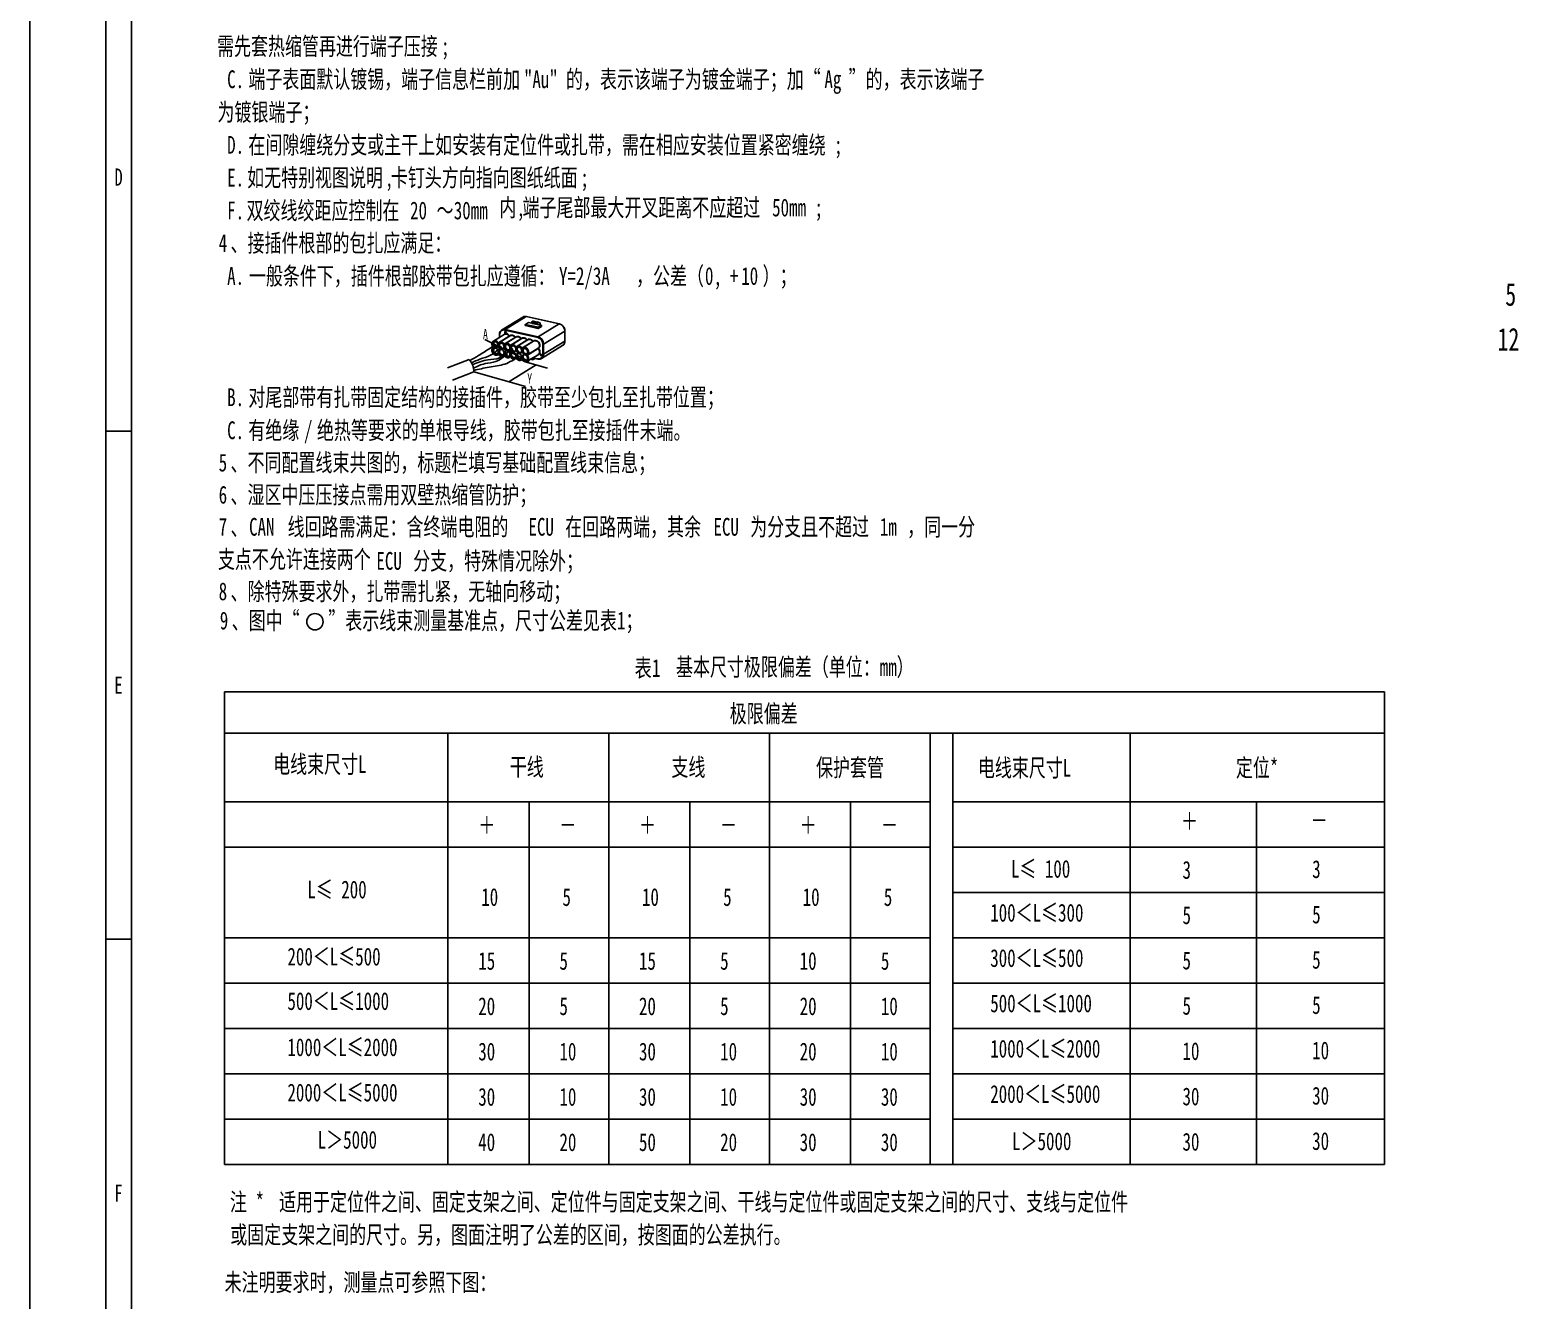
# Model space of a CAD drawing. Header units: inches. Extents: x 47316 to 59086, y 3141 to 11743.
# Drawn here: x 57302.6 to 57595.5, y 8488.2 to 8738.3 of the extents above; entities that cross this region are included whole.
import ezdxf

# ---------------------------------------------------------------- set-up
doc = ezdxf.new("R2010")
doc.units = ezdxf.units.IN
doc.header["$MEASUREMENT"] = 0
doc.styles.add('MtX_SimSun', font='')
doc.styles.get("Standard").update_dxf_attribs({"font": ''})
doc.styles.get('MtX_SimSun').set_extended_font_data('SimSun')
doc.styles.get('Standard').set_extended_font_data('SimSun')

msp = doc.modelspace()

# ---------------------------------------------------------------- hatches: boundary and pattern name
at = {"lineweight": -3}
h = msp.add_hatch(color=0, dxfattribs=at)
h.dxf.hatch_style = 2
h.paths.add_polyline_path([(57393.48, 8676.82), (57394.2, 8676.3), (57393.35, 8676.56)])
h = msp.add_hatch(color=0, dxfattribs=at)
h.dxf.hatch_style = 2
h.paths.add_polyline_path([(57399.7, 8673.75), (57398.85, 8674), (57399.57, 8673.49)])
h = msp.add_hatch(color=0, dxfattribs=at)
h.dxf.hatch_style = 2
h.paths.add_polyline_path([(57401.42, 8672.03), (57402.24, 8672.36), (57401.57, 8671.79)])
h = msp.add_hatch(color=0, dxfattribs=at)
h.dxf.hatch_style = 2
h.paths.add_polyline_path([(57397.51, 8669.62), (57396.85, 8669.03), (57397.67, 8669.38)])

# ---------------------------------------------------------------- linework, layer by layer
at = {"color": 0, "lineweight": -3}
for p, q in [((57302.57, 9079.31), (57302.57, 8238.31)), ((57322.57, 9059.31), (57322.57, 8259.31)), ((57317.57, 8759.31), (57317.57, 8259.31)), ((57395.44, 8679.2), (57399.6, 8681.77)), ((57396.12, 8679.3), (57400.29, 8681.87)), ((57399.6, 8681.77), (57399.72, 8681.83)), ((57399.72, 8681.83), (57399.84, 8681.87)), ((57399.84, 8681.87), (57399.98, 8681.9)), ((57399.98, 8681.9), (57400.13, 8681.9)), ((57400.13, 8681.9), (57400.28, 8681.89)), ((57400.7, 8680.68), (57400.13, 8680.33)), ((57400.73, 8680.68), (57400.16, 8680.33)), ((57400.28, 8681.89), (57400.33, 8681.88)), ((57400.29, 8681.87), (57406.77, 8680.41)), ((57400.33, 8681.88), (57406.81, 8680.42)), ((57401.4, 8680.53), (57400.73, 8680.68)), ((57401.4, 8680.54), (57400.74, 8680.69)), ((57401.4, 8680.52), (57401.39, 8680.8)), ((57401.41, 8680.84), (57401.61, 8680.96)), ((57401.43, 8680.51), (57401.41, 8680.79)), ((57402.42, 8680.56), (57401.41, 8680.79)), ((57402.43, 8680.28), (57401.43, 8680.51)), ((57401.44, 8680.85), (57401.63, 8680.97)), ((57402.44, 8680.62), (57401.44, 8680.85)), ((57401.63, 8680.97), (57401.86, 8680.91)), ((57401.64, 8680.97), (57401.87, 8680.92)), ((57401.8, 8680.88), (57401.86, 8680.91)), ((57402.35, 8680.76), (57401.8, 8680.88)), ((57402.34, 8680.76), (57401.83, 8680.88)), ((57401.88, 8680.91), (57401.87, 8680.92)), ((57401.88, 8680.91), (57402.12, 8680.81)), ((57401.9, 8680.86), (57401.92, 8680.86)), ((57401.9, 8680.86), (57401.9, 8680.86)), ((57402.38, 8680.79), (57402.34, 8680.76)), ((57402.4, 8680.79), (57402.35, 8680.76)), ((57402.4, 8680.79), (57402.64, 8680.74)), ((57402.41, 8680.79), (57402.65, 8680.74)), ((57402.42, 8680.56), (57402.43, 8680.28)), ((57402.64, 8680.74), (57402.44, 8680.62)), ((57402.67, 8680.69), (57402.48, 8680.57)), ((57402.48, 8680.57), (57402.49, 8680.29)), ((57406.77, 8680.41), (57402.6, 8677.85)), ((57403.01, 8680.59), (57402.65, 8680.74)), ((57402.65, 8680.74), (57402.65, 8680.74)), ((57403.03, 8680.54), (57402.67, 8680.69)), ((57403.03, 8680.38), (57403.03, 8680.54)), ((57403.03, 8680.39), (57403.04, 8680.54)), ((57406.81, 8680.42), (57406.95, 8680.38)), ((57395.94, 8678.34), (57393.82, 8677.02)), ((57396.92, 8678.01), (57394.8, 8676.7)), ((57397.1, 8678.07), (57394.98, 8676.76)), ((57395, 8678.34), (57394.99, 8677.75)), ((57395, 8678.34), (57395.01, 8678.49)), ((57395.01, 8678.49), (57395.03, 8678.64)), ((57395.03, 8678.64), (57395.08, 8678.78)), ((57395.04, 8678.31), (57395.04, 8677.78)), ((57395.08, 8678.78), (57395.15, 8678.91)), ((57395.15, 8678.91), (57395.23, 8679.02)), ((57395.23, 8679.02), (57395.32, 8679.12)), ((57395.32, 8679.12), (57395.43, 8679.2)), ((57395.43, 8679.2), (57395.44, 8679.2)), ((57398.08, 8677.75), (57395.96, 8676.44)), ((57396.08, 8678.89), (57396.05, 8678.85)), ((57396.05, 8678.85), (57396.05, 8678.8)), ((57396.05, 8678.8), (57396.08, 8678.84)), ((57396.07, 8678.82), (57396.05, 8678.8)), ((57396.07, 8678.82), (57396.08, 8678.83)), ((57402.56, 8677.74), (57396.08, 8679.19)), ((57396.11, 8678.9), (57396.08, 8678.89)), ((57396.11, 8678.88), (57396.08, 8678.89)), ((57396.08, 8678.84), (57396.08, 8678.61)), ((57396.08, 8678.61), (57396.11, 8678.6)), ((57396.14, 8678.89), (57396.11, 8678.9)), ((57396.14, 8678.89), (57396.11, 8678.88)), ((57396.11, 8678.6), (57396.11, 8678.88)), ((57396.14, 8678.61), (57396.11, 8678.6)), ((57402.6, 8677.85), (57396.12, 8679.3)), ((57398.26, 8677.81), (57396.13, 8676.5)), ((57396.14, 8678.61), (57396.14, 8678.89)), ((57396.17, 8678.82), (57396.16, 8678.8)), ((57396.16, 8678.8), (57396.19, 8678.8)), ((57396.31, 8678.73), (57396.16, 8678.62)), ((57396.16, 8678.62), (57396.16, 8678.59)), ((57396.16, 8678.59), (57396.35, 8678.55)), ((57396.19, 8678.84), (57396.17, 8678.82)), ((57396.21, 8678.86), (57396.19, 8678.84)), ((57396.21, 8678.85), (57396.19, 8678.84)), ((57396.19, 8678.8), (57396.2, 8678.81)), ((57396.21, 8678.81), (57396.19, 8678.8)), ((57396.2, 8678.81), (57396.22, 8678.82)), ((57396.2, 8678.61), (57396.33, 8678.71)), ((57396.22, 8678.62), (57396.2, 8678.61)), ((57396.35, 8678.58), (57396.2, 8678.61)), ((57396.23, 8678.87), (57396.21, 8678.86)), ((57396.23, 8678.87), (57396.21, 8678.85)), ((57396.25, 8678.85), (57396.21, 8678.85)), ((57396.21, 8678.81), (57396.22, 8678.82)), ((57396.22, 8678.82), (57396.24, 8678.82)), ((57396.22, 8678.62), (57396.36, 8678.72)), ((57396.37, 8678.59), (57396.22, 8678.62)), ((57396.27, 8678.86), (57396.23, 8678.87)), ((57396.24, 8678.82), (57396.26, 8678.82)), ((57396.27, 8678.86), (57396.25, 8678.85)), ((57396.27, 8678.84), (57396.25, 8678.85)), ((57396.26, 8678.82), (57396.29, 8678.8)), ((57396.29, 8678.86), (57396.27, 8678.86)), ((57396.29, 8678.86), (57396.27, 8678.84)), ((57396.3, 8678.83), (57396.27, 8678.84)), ((57396.33, 8678.84), (57396.29, 8678.86)), ((57396.29, 8678.8), (57396.31, 8678.79)), ((57396.33, 8678.84), (57396.3, 8678.83)), ((57396.32, 8678.81), (57396.3, 8678.83)), ((57396.31, 8678.79), (57396.32, 8678.77)), ((57396.32, 8678.76), (57396.31, 8678.73)), ((57396.35, 8678.83), (57396.32, 8678.81)), ((57396.35, 8678.79), (57396.32, 8678.81)), ((57396.32, 8678.77), (57396.32, 8678.76)), ((57396.35, 8678.83), (57396.33, 8678.84)), ((57396.33, 8678.71), (57396.34, 8678.73)), ((57396.36, 8678.72), (57396.33, 8678.71)), ((57396.34, 8678.73), (57396.35, 8678.75)), ((57396.37, 8678.74), (57396.34, 8678.73)), ((57396.37, 8678.8), (57396.35, 8678.83)), ((57396.37, 8678.8), (57396.35, 8678.79)), ((57396.35, 8678.76), (57396.35, 8678.79)), ((57396.37, 8678.77), (57396.35, 8678.76)), ((57396.35, 8678.75), (57396.35, 8678.76)), ((57396.37, 8678.76), (57396.35, 8678.75)), ((57396.37, 8678.59), (57396.35, 8678.58)), ((57396.35, 8678.55), (57396.35, 8678.58)), ((57396.37, 8678.56), (57396.35, 8678.55)), ((57396.36, 8678.72), (57396.37, 8678.74)), ((57396.37, 8678.77), (57396.37, 8678.8)), ((57396.37, 8678.76), (57396.37, 8678.77)), ((57396.37, 8678.74), (57396.37, 8678.76)), ((57396.37, 8678.56), (57396.37, 8678.59)), ((57399.24, 8677.49), (57397.11, 8676.18)), ((57399.42, 8677.55), (57397.29, 8676.24)), ((57400.1, 8680.28), (57400.1, 8680.1)), ((57400.13, 8680.26), (57400.13, 8680.08)), ((57400.13, 8680.26), (57402.58, 8679.71)), ((57400.13, 8680.08), (57402.58, 8679.53)), ((57400.16, 8680.33), (57402.61, 8679.78)), ((57402.53, 8680.31), (57402.49, 8680.29)), ((57403.22, 8680.16), (57402.53, 8680.31)), ((57403.23, 8680.16), (57402.55, 8680.31)), ((57402.58, 8679.71), (57402.58, 8679.53)), ((57402.61, 8679.78), (57403.22, 8680.16)), ((57402.66, 8679.72), (57403.27, 8680.09)), ((57402.66, 8679.54), (57403.27, 8679.91)), ((57402.66, 8679.72), (57402.66, 8679.54)), ((57403.03, 8680.38), (57402.82, 8680.25)), ((57403.28, 8680.1), (57403.27, 8679.92)), ((57403.27, 8680.09), (57403.27, 8679.91)), ((57403.71, 8676.4), (57407.87, 8678.97)), ((57406.95, 8680.38), (57407.1, 8680.31)), ((57407.1, 8680.31), (57407.25, 8680.22)), ((57407.25, 8680.22), (57407.39, 8680.11)), ((57407.39, 8680.11), (57407.51, 8679.99)), ((57407.51, 8679.99), (57407.62, 8679.85)), ((57407.62, 8679.85), (57407.72, 8679.69)), ((57407.72, 8679.69), (57407.79, 8679.53)), ((57407.79, 8679.53), (57407.85, 8679.36)), ((57407.85, 8679.36), (57407.88, 8679.19)), ((57407.87, 8678.97), (57407.86, 8677)), ((57407.88, 8679.19), (57407.89, 8679.03)), ((57407.89, 8679.03), (57407.89, 8679)), ((57407.89, 8679), (57407.89, 8677.03)), ((57392.12, 8677.33), (57400.85, 8673.01)), ((57393.53, 8675.32), (57393.52, 8675.19)), ((57393.52, 8675.19), (57393.54, 8675.05)), ((57393.54, 8676.6), (57393.53, 8676.47)), ((57393.53, 8676.47), (57393.54, 8676.34)), ((57393.55, 8675.42), (57393.53, 8675.32)), ((57393.57, 8676.7), (57393.54, 8676.6)), ((57393.54, 8676.34), (57393.57, 8676.21)), ((57393.54, 8675.05), (57393.57, 8674.92)), ((57393.6, 8675.53), (57393.55, 8675.42)), ((57393.61, 8676.81), (57393.57, 8676.7)), ((57393.57, 8676.21), (57393.61, 8676.08)), ((57393.57, 8674.92), (57393.62, 8674.79)), ((57393.65, 8675.62), (57393.6, 8675.53)), ((57393.67, 8676.89), (57393.61, 8676.81)), ((57393.61, 8676.08), (57393.68, 8675.95)), ((57393.62, 8674.79), (57393.69, 8674.67)), ((57393.71, 8675.69), (57393.65, 8675.62)), ((57393.73, 8676.96), (57393.67, 8676.89)), ((57393.68, 8675.95), (57393.7, 8675.93)), ((57393.69, 8674.67), (57393.78, 8674.56)), ((57393.78, 8675.75), (57393.71, 8675.69)), ((57393.82, 8677.02), (57393.73, 8676.96)), ((57393.77, 8675.83), (57393.79, 8675.8)), ((57393.79, 8675.77), (57393.78, 8675.75)), ((57393.78, 8675.75), (57393.78, 8675.75)), ((57393.78, 8674.56), (57393.88, 8674.47)), ((57393.79, 8675.8), (57393.79, 8675.77)), ((57394.87, 8676.68), (57394.87, 8676.68)), ((57396.03, 8676.42), (57396.03, 8676.42)), ((57397.19, 8676.16), (57397.19, 8676.16)), ((57400.4, 8677.23), (57398.27, 8675.92)), ((57398.35, 8675.9), (57398.34, 8675.9)), ((57400.58, 8677.29), (57398.45, 8675.98)), ((57401.56, 8676.97), (57399.43, 8675.66)), ((57399.51, 8675.64), (57399.5, 8675.64)), ((57399.61, 8675.72), (57399.59, 8675.71)), ((57401.74, 8677.03), (57399.61, 8675.72)), ((57402.64, 8675.63), (57400.51, 8674.32)), ((57402.64, 8675.55), (57400.51, 8674.24)), ((57403.26, 8673.59), (57407.43, 8676.15)), ((57403.57, 8674.43), (57403.58, 8676.39)), ((57407.86, 8677), (57403.7, 8674.44)), ((57403.7, 8674.44), (57403.71, 8676.4)), ((57407.43, 8676.15), (57407.54, 8676.23)), ((57407.54, 8676.23), (57407.64, 8676.33)), ((57407.64, 8676.33), (57407.72, 8676.44)), ((57407.72, 8676.44), (57407.79, 8676.57)), ((57407.79, 8676.57), (57407.84, 8676.7)), ((57407.84, 8676.7), (57407.87, 8676.85)), ((57407.87, 8676.85), (57407.89, 8677.01)), ((57407.89, 8677.01), (57407.89, 8677.03)), ((57384.81, 8671.77), (57389.03, 8673.42)), ((57393.88, 8674.47), (57393.98, 8674.39)), ((57393.98, 8674.39), (57394.08, 8674.34)), ((57394.08, 8674.34), (57394.19, 8674.29)), ((57394.19, 8674.29), (57394.3, 8674.27)), ((57394.3, 8674.27), (57394.42, 8674.27)), ((57394.42, 8674.27), (57394.52, 8674.28)), ((57394.52, 8674.28), (57394.61, 8674.32)), ((57394.61, 8674.32), (57394.68, 8674.35)), ((57394.82, 8674.44), (57394.68, 8674.35)), ((57394.8, 8674.44), (57394.78, 8674.43)), ((57394.81, 8674.44), (57394.79, 8674.44)), ((57394.79, 8674.44), (57394.79, 8674.44)), ((57394.82, 8674.44), (57394.81, 8674.44)), ((57394.85, 8674.41), (57394.82, 8674.44)), ((57394.89, 8674.36), (57394.85, 8674.41)), ((57394.98, 8674.25), (57394.89, 8674.36)), ((57395.09, 8674.16), (57394.98, 8674.25)), ((57395.21, 8674.09), (57395.09, 8674.16)), ((57395.31, 8674.05), (57395.21, 8674.09)), ((57395.42, 8674.02), (57395.31, 8674.05)), ((57395.54, 8674.01), (57395.42, 8674.02)), ((57395.65, 8674.02), (57395.54, 8674.01)), ((57395.76, 8674.05), (57395.65, 8674.02)), ((57395.84, 8674.09), (57395.76, 8674.05)), ((57395.98, 8674.18), (57395.84, 8674.09)), ((57395.96, 8674.18), (57395.94, 8674.17)), ((57395.96, 8674.18), (57395.95, 8674.18)), ((57395.95, 8674.18), (57395.95, 8674.18)), ((57395.98, 8674.18), (57395.96, 8674.18)), ((57396.01, 8674.15), (57395.98, 8674.18)), ((57396.05, 8674.1), (57396.01, 8674.15)), ((57396.14, 8673.99), (57396.05, 8674.1)), ((57396.25, 8673.9), (57396.14, 8673.99)), ((57396.37, 8673.83), (57396.25, 8673.9)), ((57396.47, 8673.79), (57396.37, 8673.83)), ((57396.58, 8673.76), (57396.47, 8673.79)), ((57396.69, 8673.75), (57396.58, 8673.76)), ((57396.8, 8673.76), (57396.69, 8673.75)), ((57396.91, 8673.79), (57396.8, 8673.76)), ((57402.25, 8672.35), (57396.85, 8669.03)), ((57397, 8673.83), (57396.91, 8673.79)), ((57397.14, 8673.92), (57397, 8673.83)), ((57397.12, 8673.92), (57397.1, 8673.91)), ((57397.12, 8673.92), (57397.11, 8673.92)), ((57397.11, 8673.92), (57397.11, 8673.92)), ((57397.14, 8673.92), (57397.12, 8673.92)), ((57397.17, 8673.89), (57397.14, 8673.92)), ((57397.21, 8673.84), (57397.17, 8673.89)), ((57397.3, 8673.73), (57397.21, 8673.84)), ((57397.41, 8673.64), (57397.3, 8673.73)), ((57397.53, 8673.57), (57397.41, 8673.64)), ((57397.63, 8673.53), (57397.53, 8673.57)), ((57397.74, 8673.5), (57397.63, 8673.53)), ((57397.85, 8673.49), (57397.74, 8673.5)), ((57397.96, 8673.5), (57397.85, 8673.49)), ((57398.07, 8673.53), (57397.96, 8673.5)), ((57398.16, 8673.57), (57398.07, 8673.53)), ((57398.3, 8673.66), (57398.16, 8673.57)), ((57398.28, 8673.66), (57398.26, 8673.65)), ((57398.28, 8673.66), (57398.27, 8673.66)), ((57398.27, 8673.66), (57398.27, 8673.66)), ((57398.3, 8673.66), (57398.28, 8673.66)), ((57398.33, 8673.63), (57398.3, 8673.66)), ((57398.36, 8673.58), (57398.33, 8673.63)), ((57398.46, 8673.47), (57398.36, 8673.58)), ((57398.57, 8673.38), (57398.46, 8673.47)), ((57398.69, 8673.31), (57398.57, 8673.38)), ((57398.79, 8673.27), (57398.69, 8673.31)), ((57398.9, 8673.24), (57398.79, 8673.27)), ((57399.01, 8673.23), (57398.9, 8673.24)), ((57399.12, 8673.24), (57399.01, 8673.23)), ((57399.23, 8673.27), (57399.12, 8673.24)), ((57399.32, 8673.31), (57399.23, 8673.27)), ((57399.46, 8673.4), (57399.32, 8673.31)), ((57399.44, 8673.4), (57399.42, 8673.39)), ((57399.44, 8673.4), (57399.43, 8673.4)), ((57399.43, 8673.4), (57399.43, 8673.4)), ((57399.46, 8673.39), (57399.44, 8673.4)), ((57399.49, 8673.37), (57399.46, 8673.39)), ((57399.51, 8673.35), (57399.49, 8673.37)), ((57399.59, 8673.24), (57399.51, 8673.35)), ((57399.7, 8673.15), (57399.59, 8673.24)), ((57399.81, 8673.07), (57399.7, 8673.15)), ((57399.93, 8673.01), (57399.81, 8673.07)), ((57400.05, 8672.98), (57399.93, 8673.01)), ((57400.05, 8672.98), (57404.44, 8671.73)), ((57400.17, 8672.97), (57400.05, 8672.98)), ((57400.27, 8672.97), (57400.17, 8672.97)), ((57400.38, 8673), (57400.27, 8672.97)), ((57400.48, 8673.05), (57400.38, 8673)), ((57402.61, 8674.36), (57400.48, 8673.05)), ((57401.28, 8673.54), (57401.28, 8673.48)), ((57401.29, 8673.48), (57401.28, 8673.48)), ((57401.28, 8673.48), (57401.28, 8673.48)), ((57401.28, 8673.48), (57401.28, 8673.48)), ((57401.28, 8673.48), (57401.28, 8673.48)), ((57401.32, 8673.48), (57401.29, 8673.48)), ((57401.32, 8673.57), (57401.32, 8673.48)), ((57401.32, 8673.48), (57401.53, 8673.43)), ((57401.32, 8673.44), (57401.32, 8673.48)), ((57401.32, 8673.43), (57401.32, 8673.44)), ((57401.33, 8673.43), (57401.32, 8673.43)), ((57401.32, 8673.43), (57401.32, 8673.43)), ((57401.33, 8673.43), (57401.58, 8673.37)), ((57401.53, 8673.43), (57401.53, 8673.63)), ((57401.53, 8673.43), (57401.54, 8673.4)), ((57401.56, 8673.42), (57401.53, 8673.43)), ((57401.54, 8673.4), (57401.56, 8673.38)), ((57401.6, 8673.41), (57401.56, 8673.42)), ((57401.56, 8673.38), (57401.58, 8673.37)), ((57401.64, 8673.41), (57401.6, 8673.41)), ((57402.01, 8673.61), (57401.63, 8673.38)), ((57401.65, 8673.42), (57401.64, 8673.41)), ((57401.65, 8673.64), (57401.71, 8673.67)), ((57401.65, 8673.42), (57401.65, 8673.64)), ((57401.98, 8673.61), (57401.65, 8673.42)), ((57401.66, 8673.74), (57402.54, 8673.54)), ((57401.69, 8673.68), (57402.56, 8673.48)), ((57402.56, 8673.48), (57402.7, 8673.46)), ((57402.7, 8673.46), (57402.86, 8673.46)), ((57402.86, 8673.46), (57403, 8673.48)), ((57403, 8673.48), (57403.13, 8673.52)), ((57403.14, 8674.43), (57403.11, 8674.39)), ((57403.11, 8674.39), (57403.11, 8674.34)), ((57403.11, 8674.34), (57403.14, 8674.38)), ((57403.13, 8674.36), (57403.11, 8674.34)), ((57403.13, 8674.36), (57403.14, 8674.37)), ((57403.13, 8673.52), (57403.24, 8673.57)), ((57403.17, 8674.44), (57403.14, 8674.43)), ((57403.18, 8674.42), (57403.14, 8674.43)), ((57403.14, 8674.38), (57403.14, 8674.15)), ((57403.14, 8674.15), (57403.17, 8674.14)), ((57403.2, 8674.43), (57403.17, 8674.44)), ((57403.17, 8674.14), (57403.18, 8674.42)), ((57403.2, 8674.15), (57403.17, 8674.14)), ((57403.2, 8674.43), (57403.18, 8674.42)), ((57403.2, 8674.15), (57403.2, 8674.43)), ((57403.24, 8673.57), (57403.26, 8673.59)), ((57389.98, 8670.98), (57385.76, 8669.33)), ((57389.98, 8670.98), (57400.12, 8668.1)), ((57322.57, 8659.31), (57317.57, 8659.31)), ((57569.21, 8607.97), (57340.89, 8607.97)), ((57340.89, 8607.97), (57340.89, 8514.96)), ((57569.21, 8514.96), (57569.21, 8607.97)), ((57340.89, 8599.85), (57519.12, 8599.85)), ((57384.88, 8514.96), (57384.88, 8599.85)), ((57416.51, 8514.96), (57416.51, 8599.85)), ((57448.14, 8514.96), (57448.14, 8599.85)), ((57479.77, 8514.96), (57479.77, 8599.85)), ((57484.25, 8599.85), (57484.25, 8514.96)), ((57519.12, 8514.96), (57519.12, 8599.85)), ((57519.12, 8599.85), (57569.21, 8599.85)), ((57340.89, 8586.32), (57479.77, 8586.32)), ((57400.86, 8586.32), (57400.86, 8514.96)), ((57432.49, 8586.32), (57432.49, 8514.96)), ((57464.12, 8586.32), (57464.12, 8514.96)), ((57484.25, 8586.32), (57569.21, 8586.32)), ((57544.01, 8586.32), (57544.01, 8514.96)), ((57340.89, 8577.4), (57479.77, 8577.4)), ((57484.25, 8577.4), (57569.21, 8577.4)), ((57484.25, 8568.48), (57569.21, 8568.48)), ((57322.57, 8559.31), (57317.57, 8559.31)), ((57340.89, 8559.56), (57479.77, 8559.56)), ((57484.25, 8559.56), (57569.21, 8559.56)), ((57340.89, 8550.64), (57479.77, 8550.64)), ((57484.25, 8550.64), (57569.21, 8550.64)), ((57340.89, 8541.72), (57479.77, 8541.72)), ((57484.25, 8541.72), (57569.21, 8541.72)), ((57340.89, 8532.8), (57479.77, 8532.8)), ((57484.25, 8532.8), (57569.21, 8532.8)), ((57340.89, 8523.88), (57479.77, 8523.88)), ((57484.25, 8523.88), (57569.21, 8523.88)), ((57340.89, 8514.96), (57569.21, 8514.96))]:
    msp.add_line(p, q, dxfattribs=at)
msp.add_circle((57358.7, 8621.8), 1.61, dxfattribs=at)
for centre, radius, start, end in [((57400.73, 8680.63), 0.06, 77.3398, 121.6329), ((57401.44, 8680.8), 0.045, 121.6295, 182.5609), ((57401.63, 8680.92), 0.045, 77.3408, 121.6329), ((57401.81, 8680.79), 0.0846, 77.8028, 95.4351), ((57402.33, 8680.75), 0.0128, 28.1467, 68.043), ((57402.4, 8680.75), 0.045, 77.3391, 121.6329), ((57402.99, 8680.54), 0.045, 359.7235, 66.5659), ((57400.16, 8680.28), 0.06, 121.6329, 179.7235), ((57403.22, 8680.1), 0.06, 359.7235, 77.3391), ((57394.54, 8676.49), 1.02, 213.7071, 220.6121), ((57395.27, 8676.29), 0.558, 121.6507, 135.6047), ((57396.43, 8676.03), 0.558, 121.6507, 135.6047), ((57397.59, 8675.77), 0.558, 121.6507, 135.6047), ((57398.75, 8675.51), 0.558, 121.6507, 135.6047), ((57399.91, 8675.25), 0.56, 124.9232, 135.5891), ((57386.5, 8671.03), 3.48, 359.2553, 43.4381), ((57401.34, 8673.48), 0.0602, 179.7018, 257.3656), ((57401.6, 8673.44), 0.0712, 256.4142, 301.0924), ((57401.68, 8673.66), 0.0184, 71.7983, 111.3566)]:
    msp.add_arc(centre, radius, start, end, dxfattribs=at)
for centre, major_axis, ratio, start_param, end_param in [((57400.28, 8680.67), (0.68, -1.1), 0.798879, 2.479583, 3.141668), ((57400.29, 8681.7), (0.039, 0.176), 0.474432, 0, 0.433465), ((57400.73, 8680.63), (-0.0315, 0.0511), 0.798879, 5.621176, 6.283261), ((57400.73, 8680.63), (0.0131, 0.0586), 0.474432, 0.000118, 0.433465), ((57401.44, 8680.8), (0.045, 0.002), 0.437959, 3.141593, 4.156456), ((57401.45, 8680.52), (-0.045, 0.0001), 0.370411, 0.016104, 1.032687), ((57401.44, 8680.8), (0.0236, -0.0383), 0.798879, 2.479583, 3.141593), ((57401.44, 8680.8), (0.0099, 0.0439), 0.474432, 0.433465, 2.091528), ((57401.63, 8680.92), (0.0236, -0.0383), 0.798879, 2.479583, 3.141668), ((57401.63, 8680.92), (-0.0099, -0.0439), 0.474432, 3.32729, 3.575058), ((57401.63, 8680.92), (-0.0099, -0.0439), 0.474432, 3.141654, 3.264998), ((57401.86, 8680.87), (-0.0099, -0.0439), 0.474432, 3.141654, 3.575058), ((57401.86, 8680.87), (0.0236, -0.0383), 0.798879, 0.908787, 2.479583), ((57401.86, 8680.87), (-0.0179, -0.0413), 0.876721, 1.736241, 3.141708), ((57402.4, 8680.75), (-0.0236, 0.0383), 0.798879, 5.621176, 6.283261), ((57402.4, 8680.75), (0.0099, 0.0439), 0.474432, 6.283185, 6.716651), ((57402.44, 8680.58), (0.0099, 0.0439), 0.474432, 0.433465, 2.091528), ((57402.44, 8680.58), (-0.045, -0.002), 0.437959, 1.014863, 2.58566), ((57402.44, 8680.58), (-0.0236, 0.0383), 0.798879, 4.05038, 5.621176), ((57402.64, 8680.7), (-0.0236, 0.0383), 0.798879, 4.05038, 5.621176), ((57402.64, 8680.7), (0.0099, 0.0439), 0.474432, 0, 0.157658), ((57402.64, 8680.7), (0.0099, 0.0439), 0.474432, 0.21995, 0.433465), ((57402.64, 8680.7), (0.0179, 0.0413), 0.876721, 4.877833, 6.2833), ((57402.99, 8680.54), (0.0179, 0.0413), 0.876721, 4.877833, 6.283328), ((57402.99, 8680.54), (0.045, -0.0002), 0.369739, 5.747284, 6.283185), ((57406.77, 8680.25), (-0.039, -0.176), 0.474432, 3.141593, 3.575058), ((57406.76, 8679.21), (0.68, -1.1), 0.798879, 0.908787, 2.479583), ((57395.09, 8678.34), (-0.09, 0.0004), 0.369739, 0, 1.034895), ((57396.07, 8678.08), (0.63, -1.02), 0.798879, 2.479583, 4.05038), ((57396.12, 8678.11), (0.68, -1.1), 0.798879, 2.479583, 3.141668), ((57396.41, 8677.65), (-0.468, 0.76), 0.798879, 4.763533, 6.651951), ((57396.38, 8677.63), (-0.437, 0.709), 0.798879, 4.763533, 6.283214), ((57396.12, 8679.22), (0.0197, 0.0878), 0.474432, 0.433465, 2.004262), ((57396.96, 8678.04), (-0.0498, -0.0335), 0.030749, 0.644739, 2.215535), ((57396.96, 8678.04), (-0.0315, 0.0511), 0.798879, 1.621941, 2.370486), ((57397.57, 8677.38), (-0.468, 0.76), 0.798879, 4.763533, 6.478819), ((57396.96, 8678.04), (0.0428, -0.042), 0.590018, 0.605431, 1.42547), ((57397.54, 8677.37), (-0.437, 0.709), 0.798879, 4.763533, 6.283294), ((57398.12, 8677.78), (-0.0498, -0.0335), 0.030749, 0.644739, 2.215535), ((57398.12, 8677.78), (-0.0315, 0.0511), 0.798879, 1.621941, 2.370486), ((57398.73, 8677.12), (-0.468, 0.76), 0.798879, 4.763533, 6.478819), ((57398.12, 8677.78), (0.0428, -0.042), 0.590018, 0.605431, 1.42547), ((57398.7, 8677.11), (-0.437, 0.709), 0.798879, 4.763533, 6.283294), ((57399.28, 8677.52), (-0.0498, -0.0335), 0.030749, 0.644739, 2.215535), ((57399.28, 8677.52), (-0.0315, 0.0511), 0.798879, 1.621941, 2.370486), ((57399.89, 8676.86), (-0.468, 0.76), 0.798879, 4.763533, 6.478819), ((57399.28, 8677.52), (0.0428, -0.042), 0.590018, 0.605431, 1.42547), ((57399.86, 8676.85), (-0.437, 0.709), 0.798879, 4.763533, 6.283294), ((57400.16, 8680.28), (-0.06, 0.0003), 0.369739, 0, 1.034895), ((57400.16, 8680.1), (-0.06, 0.0003), 0.369739, 0, 1.034895), ((57400.16, 8680.28), (-0.0315, 0.0511), 0.798879, 5.621176, 6.283035), ((57400.16, 8680.28), (-0.0131, -0.0586), 0.474432, 3.575058, 5.145854), ((57401.05, 8676.6), (-0.468, 0.76), 0.798879, 4.763533, 6.478819), ((57401.02, 8676.58), (-0.437, 0.709), 0.798879, 4.763533, 6.283294), ((57402.45, 8680.29), (0.045, -0.0001), 0.370411, 4.17428, 5.745076), ((57402.53, 8680.25), (0.0131, 0.0586), 0.474432, 0, 0.433465), ((57402.6, 8677.77), (0.0197, 0.0878), 0.474432, 0.433465, 2.004262), ((57402.55, 8676.62), (0.63, -1.02), 0.798879, 0.908787, 2.479583), ((57402.61, 8679.73), (-0.0131, -0.0586), 0.474432, 3.575058, 5.145854), ((57402.61, 8679.73), (-0.06, 0.0003), 0.369739, 1.034895, 2.605691), ((57402.61, 8679.55), (-0.06, 0.0003), 0.369739, 1.034895, 2.605691), ((57402.6, 8676.65), (0.68, -1.1), 0.798879, 0.908787, 2.479583), ((57402.61, 8679.73), (0.0315, -0.0511), 0.798879, 0.908787, 2.479583), ((57402.99, 8680.39), (-0.045, 0.0002), 0.369739, 2.605691, 3.141593), ((57403.22, 8680.1), (0.0131, 0.0586), 0.474432, 0, 0.433465), ((57403.22, 8680.1), (0.0315, -0.0511), 0.798879, 0.908787, 2.479583), ((57403.22, 8680.1), (-0.06, 0.0003), 0.369739, 2.605691, 3.141593), ((57403.21, 8679.92), (-0.06, 0.0003), 0.369739, 2.605691, 3.141593), ((57407.71, 8679), (0.18, -0.001), 0.369739, 5.747284, 6.283185), ((57394.22, 8675.04), (-0.405, 0.658), 0.798879, 0.051144, 3.337226), ((57394.22, 8676.3), (-0.405, 0.658), 0.798879, 4.763533, 8.049615), ((57394.22, 8675.04), (0.342, -0.556), 0.798879, 5.621176, 11.904361), ((57394.22, 8676.3), (0.342, -0.556), 0.798879, 2.479583425205964, 8.762768732385549), ((57394.25, 8675.06), (-0.311, 0.504), 0.798879, 0.000076, 2.479583), ((57394.25, 8676.32), (-0.311, 0.504), 0.798879, 0.000076, 2.479583), ((57393.82, 8675.87), (0.0455, 0.0391), 0.116923, 2.206934, 3.141593), ((57393.81, 8675.7), (0.0347, -0.049), 0.600705, 3.103121, 4.673917), ((57393.72, 8675.78), (-0.063, 0.102), 0.798879, 3.192737, 4.908023), ((57394.25, 8676.32), (-0.437, 0.709), 0.798879, 4.763533, 6.283214), ((57394.38, 8676.39), (-0.311, 0.504), 0.798879, 0.153087, 2.988505), ((57394.37, 8675.14), (-0.311, 0.504), 0.798879, 0.153087, 0.908787), ((57394.37, 8675.14), (-0.311, 0.504), 0.798879, 0.908787, 2.988505), ((57394.25, 8676.32), (-0.311, 0.504), 0.798879, 5.621176, 6.283261), ((57394.25, 8675.06), (-0.311, 0.504), 0.798879, 5.621176, 6.283261), ((57394.25, 8675.06), (-0.311, 0.504), 0.798879, 2.479583, 3.141668), ((57394.25, 8676.32), (-0.311, 0.504), 0.798879, 2.479583, 3.141668), ((57394.25, 8675.06), (-0.311, 0.504), 0.798879, 3.141668, 5.621176), ((57394.25, 8676.32), (-0.311, 0.504), 0.798879, 3.141668, 5.621176), ((57394.76, 8676.67), (-0.0498, -0.0335), 0.030749, 3.786331, 5.357128), ((57394.8, 8676.71), (0.063, -0.102), 0.798879, 4.763533, 6.478819), ((57394.83, 8676.73), (-0.0315, 0.0511), 0.798879, 1.621941, 3.141701), ((57395.38, 8674.78), (0.342, -0.556), 0.798879, 5.621176, 11.904361), ((57395.38, 8676.04), (0.342, -0.556), 0.798879, 2.479583425205964, 8.762768732385549), ((57395.41, 8674.8), (-0.311, 0.504), 0.798879, 0.000076, 2.479583), ((57394.91, 8676.64), (0.0428, -0.042), 0.590018, 3.141476, 4.567062), ((57395.41, 8676.06), (-0.311, 0.504), 0.798879, 0.000076, 2.479583), ((57395.38, 8676.04), (-0.405, 0.658), 0.798879, 4.763533, 6.478819), ((57395.41, 8676.06), (-0.437, 0.709), 0.798879, 4.763533, 6.283067), ((57395.53, 8676.13), (-0.311, 0.504), 0.798879, 0.153087, 2.988505), ((57395.53, 8674.88), (-0.311, 0.504), 0.798879, 0.153087, 0.908787), ((57395.53, 8674.88), (-0.311, 0.504), 0.798879, 0.908787, 2.988505), ((57395.41, 8676.06), (-0.311, 0.504), 0.798879, 5.621176, 6.283261), ((57395.41, 8674.8), (-0.311, 0.504), 0.798879, 5.621176, 6.283261), ((57395.41, 8676.06), (-0.311, 0.504), 0.798879, 3.141668, 5.621176), ((57395.41, 8676.06), (-0.311, 0.504), 0.798879, 2.479583, 3.141668), ((57395.41, 8674.8), (-0.311, 0.504), 0.798879, 3.141668, 5.621176), ((57395.92, 8676.41), (-0.0498, -0.0335), 0.030749, 3.786331, 5.357128), ((57395.96, 8676.45), (0.063, -0.102), 0.798879, 4.763533, 6.478819), ((57395.99, 8676.47), (-0.0315, 0.0511), 0.798879, 1.621941, 3.141701), ((57396.53, 8674.52), (0.342, -0.556), 0.798879, 5.621176, 11.904361), ((57396.54, 8675.78), (0.342, -0.556), 0.798879, 2.479583425205964, 8.762768732385549), ((57396.57, 8674.54), (-0.311, 0.504), 0.798879, 0.000076, 2.479583), ((57396.07, 8676.38), (0.0428, -0.042), 0.590018, 3.141476, 4.567062), ((57396.57, 8675.79), (-0.311, 0.504), 0.798879, 0.000076, 2.479583), ((57396.54, 8675.78), (-0.405, 0.658), 0.798879, 4.763533, 6.478819), ((57396.57, 8675.79), (-0.437, 0.709), 0.798879, 4.763533, 6.283067), ((57396.69, 8675.87), (-0.311, 0.504), 0.798879, 0.153087, 2.988505), ((57396.69, 8674.62), (-0.311, 0.504), 0.798879, 0.153087, 0.908787), ((57396.69, 8674.62), (-0.311, 0.504), 0.798879, 0.908787, 2.988505), ((57396.57, 8674.54), (-0.311, 0.504), 0.798879, 5.621176, 6.283261), ((57396.57, 8675.79), (-0.311, 0.504), 0.798879, 5.621176, 6.283261), ((57396.57, 8675.79), (-0.311, 0.504), 0.798879, 3.141668, 5.621176), ((57396.57, 8675.79), (-0.311, 0.504), 0.798879, 2.479583, 3.141668), ((57396.57, 8674.54), (-0.311, 0.504), 0.798879, 3.141668, 5.621176), ((57397.08, 8676.15), (-0.0498, -0.0335), 0.030749, 3.786331, 5.357128), ((57397.12, 8676.19), (0.063, -0.102), 0.798879, 4.763533, 6.478819), ((57397.15, 8676.21), (-0.0315, 0.0511), 0.798879, 1.621941, 3.141701), ((57397.69, 8674.26), (0.342, -0.556), 0.798879, 5.621176, 11.904361), ((57397.7, 8675.52), (0.342, -0.556), 0.798879, 2.479583425205964, 8.762768732385549), ((57397.72, 8674.28), (-0.311, 0.504), 0.798879, 0.000076, 2.479583), ((57397.23, 8676.12), (0.0428, -0.042), 0.590018, 3.141476, 4.567062), ((57397.73, 8675.53), (-0.311, 0.504), 0.798879, 0.000076, 2.479583), ((57397.7, 8675.52), (-0.405, 0.658), 0.798879, 4.763533, 6.478819), ((57397.73, 8675.53), (-0.437, 0.709), 0.798879, 4.763533, 6.283067), ((57397.85, 8675.61), (-0.311, 0.504), 0.798879, 0.153087, 2.988505), ((57397.85, 8674.36), (-0.311, 0.504), 0.798879, 0.153087, 0.908787), ((57397.72, 8674.28), (-0.311, 0.504), 0.798879, 5.621176, 6.283261), ((57397.73, 8675.53), (-0.311, 0.504), 0.798879, 5.621176, 6.283261), ((57397.73, 8675.53), (-0.311, 0.504), 0.798879, 3.141668, 5.621176), ((57397.73, 8675.53), (-0.311, 0.504), 0.798879, 2.479583, 3.141668), ((57397.72, 8674.28), (-0.311, 0.504), 0.798879, 3.141668, 5.621176), ((57398.23, 8675.89), (-0.0498, -0.0335), 0.030749, 3.786331, 5.357128), ((57398.28, 8675.93), (0.063, -0.102), 0.798879, 4.763533, 6.478819), ((57398.31, 8675.95), (-0.0315, 0.0511), 0.798879, 1.621941, 3.141701), ((57398.85, 8674), (0.342, -0.556), 0.798879, 5.621176, 11.904361), ((57398.86, 8675.26), (0.342, -0.556), 0.798879, 2.479583425205964, 8.762768732385549), ((57398.39, 8675.86), (0.0428, -0.042), 0.590018, 3.141476, 4.567062), ((57398.89, 8675.27), (-0.311, 0.504), 0.798879, 0.000076, 2.479583), ((57398.86, 8675.26), (-0.405, 0.658), 0.798879, 4.763533, 6.478819), ((57398.89, 8675.27), (-0.437, 0.709), 0.798879, 4.763533, 6.283067), ((57399.01, 8675.35), (-0.311, 0.504), 0.798879, 0.153087, 2.988505), ((57399.01, 8674.1), (-0.311, 0.504), 0.798879, 0.153087, 0.908787), ((57398.88, 8674.02), (-0.311, 0.504), 0.798879, 5.621176, 6.283261), ((57398.89, 8675.27), (-0.311, 0.504), 0.798879, 5.621176, 6.283261), ((57398.89, 8675.27), (-0.311, 0.504), 0.798879, 3.141668, 5.621176), ((57398.89, 8675.27), (-0.311, 0.504), 0.798879, 2.479583, 3.141668), ((57398.88, 8674.02), (-0.311, 0.504), 0.798879, 3.141668, 5.621176), ((57399.39, 8675.63), (-0.0498, -0.0335), 0.030749, 3.786331, 5.357128), ((57399.44, 8675.67), (0.063, -0.102), 0.798879, 4.763533, 6.478819), ((57399.47, 8675.69), (-0.0315, 0.0511), 0.798879, 1.621941, 3.141701), ((57400.02, 8674.99), (0.342, -0.556), 0.798879, 2.479583425205964, 8.762768732385549), ((57399.55, 8675.6), (0.0428, -0.042), 0.590018, 3.141476, 4.567062), ((57400.05, 8675.01), (-0.311, 0.504), 0.798879, 0.000076, 2.479583), ((57400.02, 8674.99), (-0.405, 0.658), 0.798879, 3.192737, 6.478819), ((57400.05, 8675.01), (-0.437, 0.709), 0.798879, 3.192737, 6.283185), ((57400.17, 8675.09), (-0.311, 0.504), 0.798879, 0.153087, 2.988505), ((57400.05, 8675.01), (-0.311, 0.504), 0.798879, 5.621176, 6.283261), ((57400.05, 8675.01), (-0.311, 0.504), 0.798879, 3.141668, 5.621176), ((57400.44, 8677.26), (-0.0498, -0.0335), 0.030749, 0.644739, 2.215535), ((57400.44, 8677.26), (-0.0315, 0.0511), 0.798879, 1.621941, 2.370486), ((57400.44, 8677.26), (0.0428, -0.042), 0.590018, 0.605431, 1.42547), ((57401.6, 8677), (-0.0498, -0.0335), 0.030749, 0.644739, 2.215535), ((57401.6, 8677), (-0.0315, 0.0511), 0.798879, 1.621941, 2.370486), ((57402.21, 8676.34), (-0.468, 0.76), 0.798879, 3.192737, 6.478819), ((57401.6, 8677), (0.0428, -0.042), 0.590018, 0.605431, 1.42547), ((57402.18, 8676.32), (-0.437, 0.709), 0.798879, 3.192737, 6.283185), ((57402.2, 8675.09), (-0.468, 0.76), 0.798879, 2.772827, 4.908023), ((57402.17, 8675.07), (-0.437, 0.709), 0.798879, 3.141621, 4.908023), ((57402.68, 8675.58), (-0.0315, 0.0511), 0.798879, 0.051144, 1.76643), ((57402.68, 8675.58), (-0.0347, 0.049), 0.600705, 4.673917, 6.244714), ((57402.68, 8675.58), (-0.0455, -0.0391), 0.116923, 0.636138, 2.206934), ((57403.63, 8676.42), (0.09, -0.0004), 0.369739, 4.176487, 5.747284), ((57406.75, 8677.25), (0.68, -1.1), 0.798879, 0.000076, 0.908787), ((57407.71, 8677.04), (-0.18, 0.001), 0.369739, 2.605691, 3.141593), ((57394.25, 8675.06), (-0.437, 0.709), 0.798879, 3.141593, 3.337226), ((57394.79, 8674.37), (0.063, -0.102), 0.798879, 1.621941, 3.337226), ((57394.75, 8674.48), (-0.0428, 0.042), 0.590018, 1.42547, 2.996266), ((57394.82, 8674.39), (-0.0315, 0.0511), 0.798879, 0.000109, 0.195634), ((57394.9, 8674.44), (0.0498, 0.0335), 0.030749, 2.215535, 3.141593), ((57395.38, 8674.78), (-0.405, 0.658), 0.798879, 1.621941, 3.337226), ((57395.41, 8674.8), (-0.311, 0.504), 0.798879, 2.479583, 3.141668), ((57395.41, 8674.8), (-0.437, 0.709), 0.798879, 3.141474, 3.337226), ((57395.95, 8674.11), (0.063, -0.102), 0.798879, 1.621941, 3.337226), ((57395.91, 8674.22), (-0.0428, 0.042), 0.590018, 1.42547, 2.996266), ((57395.98, 8674.13), (-0.0315, 0.0511), 0.798879, 0.000109, 0.195634), ((57396.06, 8674.18), (0.0498, 0.0335), 0.030749, 2.215535, 3.141593), ((57396.53, 8674.52), (-0.405, 0.658), 0.798879, 1.621941, 3.337226), ((57396.57, 8674.54), (-0.311, 0.504), 0.798879, 2.479583, 3.141668), ((57396.57, 8674.54), (-0.437, 0.709), 0.798879, 3.141474, 3.337226), ((57397.11, 8673.85), (0.063, -0.102), 0.798879, 1.621941, 3.337226), ((57397.06, 8673.96), (-0.0428, 0.042), 0.590018, 1.42547, 2.996266), ((57397.14, 8673.87), (-0.0315, 0.0511), 0.798879, 0.000109, 0.195634), ((57397.22, 8673.92), (0.0498, 0.0335), 0.030749, 2.215535, 3.141593), ((57397.69, 8674.26), (-0.405, 0.658), 0.798879, 1.621941, 3.337226), ((57397.85, 8674.36), (-0.311, 0.504), 0.798879, 0.908787, 2.988505), ((57397.72, 8674.28), (-0.311, 0.504), 0.798879, 2.479583, 3.141668), ((57397.72, 8674.28), (-0.437, 0.709), 0.798879, 3.141474, 3.337226), ((57398.27, 8673.59), (0.063, -0.102), 0.798879, 1.621941, 3.337226), ((57398.22, 8673.7), (-0.0428, 0.042), 0.590018, 1.42547, 2.996266), ((57398.3, 8673.61), (-0.0315, 0.0511), 0.798879, 0.000109, 0.195634), ((57398.88, 8674.02), (-0.311, 0.504), 0.798879, 0.000076, 2.479583), ((57398.38, 8673.66), (0.0498, 0.0335), 0.030749, 2.215535, 3.141593), ((57398.85, 8674), (-0.405, 0.658), 0.798879, 1.621941, 3.337226), ((57399.01, 8674.1), (-0.311, 0.504), 0.798879, 0.908787, 2.988505), ((57398.88, 8674.02), (-0.311, 0.504), 0.798879, 2.479583, 3.141668), ((57398.88, 8674.02), (-0.437, 0.709), 0.798879, 3.141474, 3.337226), ((57399.43, 8673.33), (0.063, -0.102), 0.798879, 1.621941, 3.337226), ((57399.38, 8673.44), (-0.0428, 0.042), 0.590018, 1.42547, 2.996266), ((57399.46, 8673.35), (-0.0315, 0.0511), 0.798879, 0.000109, 0.195634), ((57400.01, 8673.74), (0.342, -0.556), 0.798879, 5.621176, 11.904361), ((57400.04, 8673.76), (-0.311, 0.504), 0.798879, 0.000076, 2.479583), ((57399.54, 8673.4), (0.0498, 0.0335), 0.030749, 2.215535, 3.141593), ((57400.01, 8673.74), (-0.405, 0.658), 0.798879, 1.621941, 4.908023), ((57400.17, 8673.83), (-0.311, 0.504), 0.798879, 0.153087, 0.908787), ((57400.17, 8673.83), (-0.311, 0.504), 0.798879, 0.908787, 2.988505), ((57400.04, 8673.76), (-0.311, 0.504), 0.798879, 5.621176, 6.283261), ((57400.04, 8673.76), (-0.311, 0.504), 0.798879, 2.479583, 3.141668), ((57400.05, 8675.01), (-0.311, 0.504), 0.798879, 2.479583, 3.141668), ((57400.04, 8673.76), (-0.311, 0.504), 0.798879, 3.141668, 5.621176), ((57400.52, 8674.25), (0.063, -0.102), 0.798879, 3.192737, 4.908023), ((57400.48, 8674.37), (-0.0347, 0.049), 0.600705, 1.532325, 3.103121), ((57400.48, 8674.2), (-0.0455, -0.0391), 0.116923, 3.77773, 5.348527), ((57400.04, 8673.76), (-0.437, 0.709), 0.798879, 3.141621, 4.908023), ((57400.55, 8674.27), (-0.0315, 0.0511), 0.798879, 0.051144, 1.76643), ((57401.66, 8673.6), (0.079, -0.128), 0.798879, 2.479583, 4.05038), ((57401.58, 8673.66), (0.09, -0.0004), 0.369739, 4.176487, 5.747284), ((57401.6, 8673.43), (-0.0315, 0.0511), 0.798879, 3.141668, 4.05038), ((57401.71, 8673.63), (0.0315, -0.0511), 0.798879, 3.141668, 4.05038), ((57401.71, 8673.77), (-0.0197, -0.0878), 0.474432, 5.145854, 6.283185), ((57402.54, 8674.66), (0.63, -1.02), 0.798879, 5.621176, 7.191972), ((57402.58, 8673.57), (-0.0197, -0.0878), 0.474432, 5.145854, 6.283185), ((57402.59, 8674.69), (0.68, -1.1), 0.798879, 0.000076, 0.908787), ((57403.62, 8674.45), (0.09, -0.0004), 0.369739, 4.176487, 5.747284)]:
    msp.add_ellipse(centre, major_axis=major_axis, ratio=ratio, start_param=start_param, end_param=end_param, dxfattribs=at)
for points, knots in [([(57394.22, 8676.3), (57393.47, 8675.82), (57392.36, 8675.12), (57390.72, 8674.04), (57389.76, 8673.53), (57389.19, 8673.23)], [0, 0, 0, 0, 2.656687, 3.956572, 5.893151, 5.893151, 5.893151, 5.893151]), ([(57395.38, 8676.04), (57394.72, 8675.35), (57393.52, 8674.11), (57391.25, 8673.6), (57390.05, 8673.01), (57389.53, 8672.74)], [0, 0, 0, 0, 2.793289, 5.032882, 6.801302, 6.801302, 6.801302, 6.801302]), ([(57397.7, 8675.52), (57397.25, 8675.22), (57396.35, 8674.64), (57394.89, 8673.43), (57392.39, 8673.52), (57390.7, 8672.81), (57389.71, 8672.37)], [0, 0, 0, 0, 1.618973, 3.240412, 5.490413, 8.717788, 8.717788, 8.717788, 8.717788]), ([(57396.57, 8674.54), (57395.86, 8673.93), (57394.58, 8672.83), (57392.04, 8672.72), (57390.64, 8672.07), (57389.91, 8671.71)], [0, 0, 0, 0, 2.722782, 4.89797, 7.326651, 7.326651, 7.326651, 7.326651]), ([(57398.85, 8674), (57397.95, 8673.43), (57396.15, 8672.28), (57392.98, 8671.95), (57390.96, 8671.49), (57389.97, 8671.26)], [0, 0, 0, 0, 3.153959, 6.316485, 9.380542, 9.380542, 9.380542, 9.380542])]:
    msp.add_open_spline(points, degree=3, knots=knots, dxfattribs=at)

# ---------------------------------------------------------------- texts
at = {"color": 0, "lineweight": -3, "width": 0.7}
for s, height, p in [('需先套热缩管再进行端子压接', 3.5, (57339.43, 8733.33)), (';', 3.5, (57383.51, 8733.33)), (' C.', 3.5, (57339.75, 8726.83)), ('端子表面默认镀锡，端子信息栏前加', 3.5, (57345.59, 8726.83)), ('"Au"', 3.5, (57399.83, 8726.83)), ('的，表示该端子为镀金端子；加“', 3.5, (57408.11, 8726.83)), ('Ag', 3.5, (57458.97, 8726.83)), ('”的，表示该端子', 3.5, (57463.75, 8726.83)), ('为镀银端子；', 3.5, (57339.51, 8720.37)), (' D.', 3.5, (57339.75, 8713.91)), ('在间隙缠绕分支或主干上如安装有定位件或扎带，需在相应安装位置紧密缠绕', 3.5, (57345.59, 8713.91)), (';', 3.5, (57460.86, 8713.91)), (' E.', 3.5, (57339.75, 8707.46)), ('如无特别视图说明', 3.5, (57345.35, 8707.46)), ('卡钉头方向指向图纸纸面', 3.5, (57373.64, 8707.46)), (';', 3.5, (57410.93, 8707.46)), (',', 3.5, (57372.47, 8707.46)), (' F.', 3.5, (57339.75, 8701)), ('双绞线绞距应控制在', 3.5, (57345.24, 8701)), (' 20', 3.5, (57375.75, 8701)), ('30mm ', 3.5, (57386.02, 8701)), ('内', 3.5, (57394.99, 8701.58)), ('端子尾部最大开叉距离不应超过', 3.5, (57399.55, 8701.58)), (' 50mm ;', 3.5, (57447.01, 8701.58)), ('～', 3.5, (57382.63, 8701)), (',', 3.5, (57398.38, 8701.58)), ('4', 3.5, (57339.75, 8694.6)), ('、接插件根部的包扎应满足：', 3.5, (57342.09, 8694.6)), ('一般条件下，插件根部胶带包扎应遵循：', 3.5, (57345.7, 8688.1)), ('，公差（', 3.5, (57421.89, 8688.1)), ('）；', 3.5, (57446.8, 8688.1)), (' A.', 3.5, (57339.75, 8688.1)), ('Y=2/3A', 3.5, (57406.73, 8688.1)), ('0,', 3.5, (57435.46, 8688.1)), ('+', 3.5, (57440.36, 8688.1)), ('10', 3.5, (57442.6, 8688.1)), ('A', 2, (57391.77, 8677.4)), ('Y', 2, (57400.48, 8668.66)), (' B.', 3.5, (57339.75, 8664.23)), ('对尾部带有扎带固定结构的接插件，胶带至少包扎至扎带位置；', 3.5, (57345.59, 8664.23)), (' C.', 3.5, (57339.75, 8657.73)), ('有绝缘', 3.5, (57345.59, 8657.73)), ('/', 3.5, (57356.53, 8657.73)), ('绝热等要求的单根导线，胶带包扎至接插件末端。', 3.5, (57359.09, 8657.73)), ('5', 3.5, (57339.75, 8651.37)), ('、不同配置线束共图的，标题栏填写基础配置线束信息；', 3.5, (57342.09, 8651.37)), ('6', 3.5, (57339.75, 8645.05)), ('、湿区中压压接点需用双壁热缩管防护；', 3.5, (57342.09, 8645.05)), ('线回路需满足：含终端电阻的', 3.5, (57353.32, 8638.73)), ('在回路两端，其余', 3.5, (57407.95, 8638.73)), ('为分支且不超过', 3.5, (57444.36, 8638.73)), ('，同一分', 3.5, (57475.25, 8638.73)), ('7', 3.5, (57339.75, 8638.73)), ('、', 3.5, (57342.09, 8638.73)), ('CAN', 3.5, (57345.73, 8638.73)), ('ECU', 3.5, (57400.72, 8638.73)), ('ECU', 3.5, (57437.13, 8638.73)), ('1m', 3.5, (57469.88, 8638.73)), ('支点不允许连接两个', 3.5, (57339.6, 8632.35)), ('ECU', 3.5, (57370.79, 8632.02)), ('分支，特殊情况除外；', 3.5, (57378.03, 8632.02)), ('8', 3.5, (57339.75, 8626.02)), ('、除特殊要求外，扎带需扎紧，无轴向移动；', 3.5, (57342.09, 8626.02)), ('9', 3.5, (57339.97, 8620.28)), ('、图中“', 3.5, (57342.31, 8620.28)), ('”表示线束测量基准点，尺寸公差见表1；', 3.5, (57361.33, 8620.28)), ('表', 3.5, (57421.63, 8610.94)), ('1 ', 3.5, (57425.02, 8610.94)), ('基本尺寸极限偏差（单位：mm）', 3.5, (57429.76, 8611.14)), ('极限偏差', 3.5, (57440.34, 8601.95)), ('电线束尺寸L', 3.5, (57350.47, 8592)), ('干线', 3.5, (57397.04, 8591.46)), ('支线', 3.5, (57428.86, 8591.42)), ('保护套管', 3.5, (57457.32, 8591.34)), ('电线束尺寸L', 3.5, (57489.18, 8591.3)), ('定位*', 3.5, (57539.96, 8591.31)), ('＋', 3.5, (57529.16, 8580.78)), ('＋', 3.5, (57390.84, 8580.04)), ('－', 3.5, (57406.82, 8580.04)), ('＋', 3.5, (57422.47, 8580.04)), ('－', 3.5, (57438.45, 8580.04)), ('＋', 3.5, (57454.1, 8580.04)), ('－', 3.5, (57470.08, 8580.04)), ('－', 3.5, (57554.69, 8580.93)), ('L≤ 100', 3.5, (57495.69, 8571.4)), ('3', 3.5, (57529.45, 8571.19)), ('3', 3.5, (57554.97, 8571.34)), ('L≤ 200', 3.5, (57357.21, 8567.33)), ('10', 3.5, (57391.43, 8565.85)), ('5', 3.5, (57407.41, 8565.85)), ('10', 3.5, (57423.06, 8565.85)), ('5', 3.5, (57439.04, 8565.85)), ('10', 3.5, (57454.69, 8565.85)), ('5', 3.5, (57470.66, 8565.85)), ('100＜L≤300', 3.5, (57491.61, 8562.76)), ('5', 3.5, (57529.45, 8562.27)), ('5', 3.5, (57554.97, 8562.42)), ('200＜L≤500', 3.5, (57353.28, 8554.13)), ('300＜L≤500', 3.5, (57491.61, 8553.84)), ('15', 3.5, (57390.84, 8553.28)), ('5', 3.5, (57406.82, 8553.28)), ('15', 3.5, (57422.47, 8553.28)), ('5', 3.5, (57438.45, 8553.28)), ('10', 3.5, (57454.1, 8553.28)), ('5', 3.5, (57470.08, 8553.28)), ('5', 3.5, (57529.45, 8553.35)), ('5', 3.5, (57554.97, 8553.5)), ('500＜L≤1000', 3.5, (57353.28, 8545.37)), ('500＜L≤1000', 3.5, (57491.61, 8544.92)), ('20', 3.5, (57390.84, 8544.36)), ('5', 3.5, (57406.82, 8544.36)), ('20', 3.5, (57422.47, 8544.36)), ('5', 3.5, (57438.45, 8544.36)), ('20', 3.5, (57454.1, 8544.36)), ('10', 3.5, (57470.08, 8544.36)), ('5', 3.5, (57529.45, 8544.44)), ('5', 3.5, (57554.97, 8544.58)), ('1000＜L≤2000', 3.5, (57353.28, 8536.29)), ('30', 3.5, (57390.84, 8535.44)), ('10', 3.5, (57406.82, 8535.44)), ('30', 3.5, (57422.47, 8535.44)), ('10', 3.5, (57438.45, 8535.44)), ('20', 3.5, (57454.1, 8535.44)), ('10', 3.5, (57470.08, 8535.44)), ('1000＜L≤2000', 3.5, (57491.61, 8536)), ('10', 3.5, (57529.45, 8535.52)), ('10', 3.5, (57554.97, 8535.66)), ('2000＜L≤5000', 3.5, (57353.28, 8527.37)), ('30', 3.5, (57390.84, 8526.52)), ('10', 3.5, (57406.82, 8526.52)), ('30', 3.5, (57422.47, 8526.52)), ('10', 3.5, (57438.45, 8526.52)), ('30', 3.5, (57454.1, 8526.52)), ('30', 3.5, (57470.08, 8526.52)), ('2000＜L≤5000', 3.5, (57491.61, 8527.08)), ('30', 3.5, (57529.45, 8526.6)), ('30', 3.5, (57554.97, 8526.74)), ('L＞5000', 3.5, (57359.24, 8518.07)), ('40', 3.5, (57390.84, 8517.6)), ('20', 3.5, (57406.82, 8517.6)), ('50', 3.5, (57422.47, 8517.6)), ('20', 3.5, (57438.45, 8517.6)), ('30', 3.5, (57454.1, 8517.6)), ('30', 3.5, (57470.08, 8517.6)), ('L＞5000', 3.5, (57495.91, 8517.78)), ('30', 3.5, (57529.45, 8517.68)), ('30', 3.5, (57554.97, 8517.82)), ('注', 3.5, (57341.95, 8505.84)), (' * ', 3.5, (57345.34, 8505.84)), ('适用于定位件之间、固定支架之间、定位件与固定支架之间、干线与定位件或固定支架之间的尺寸、支线与定位件', 3.5, (57351.64, 8505.84)), ('或固定支架之间的尺寸。另，图面注明了公差的区间，按图面的公差执行。', 3.5, (57342.03, 8499.38)), ('未注明要求时，测量点可参照下图：', 3.5, (57340.91, 8490.02))]:
    msp.add_text(s, height=height, dxfattribs=at).set_placement(p)
at = {"color": 0, "lineweight": -3, "style": 'MtX_SimSun', "width": 0.7}
for s, height, p in [('D', 3.4, (57319.24, 8707.61)), ('5', 4.5, (57592.98, 8683.99)), ('12', 4.5, (57591.45, 8675.14)), ('E', 3.4, (57319.22, 8607.61)), ('F', 3.4, (57319.21, 8507.61))]:
    msp.add_text(s, height=height, dxfattribs=at).set_placement(p)

doc.saveas('drawing.dxf')
